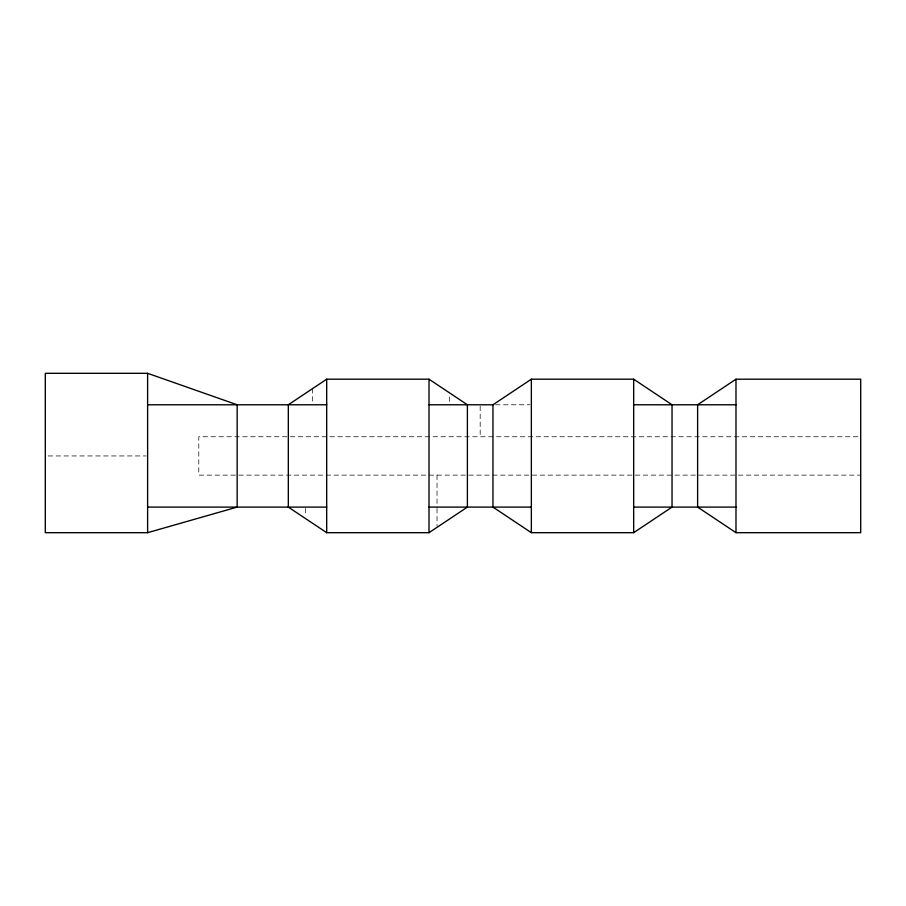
<?xml version="1.0" encoding="UTF-8"?>
<svg xmlns="http://www.w3.org/2000/svg" width="906" height="906" viewBox="0 0 906 906"><rect width="100%" height="100%" fill="white"/><g stroke="black" fill="none" stroke-linecap="round" stroke-linejoin="round"><path stroke-width="0.68" stroke-dasharray="4.53 3.4" d="M495.525 404.778L529.999 404.778M857.869 436.76L198.788 436.76L198.788 475.129L860.7 475.129M48.109 455.945L146.228 455.945M480.18 406.171L480.18 436.76M449.67 396.907L449.67 403.464M437.02 475.129L437.02 507.1M437.02 508.459L437.02 526.001M312.615 388.583L312.615 403.43M305.537 508.379L305.537 514.755"/><path stroke-width="1.36" d="M326.692 379.195L288.323 404.778L288.323 507.1L326.692 532.683L429.014 532.683L467.394 507.1L467.394 404.778L429.014 379.195L326.692 379.195L326.692 532.683M492.966 404.778L531.346 379.195L633.668 379.195L672.037 404.778L672.037 507.1L633.668 532.683L531.346 532.683L492.966 507.1L492.966 404.778L429.014 404.778M735.989 379.195L697.62 404.778L697.62 507.1L735.989 532.683L860.7 532.683L860.7 379.195L735.989 379.195L735.989 532.683M147.621 532.683L237.157 507.1L237.157 404.778L147.621 373.317L45.3 373.317L45.3 532.683L147.621 532.683L147.621 373.317M147.621 404.778L326.692 404.778M633.668 404.778L735.989 404.778M147.621 507.1L326.692 507.1M429.014 507.1L531.346 507.1M633.668 507.1L735.989 507.1M633.668 379.195L633.668 532.683M531.346 379.195L531.346 532.683M429.014 379.195L429.014 532.683"/></g></svg>
